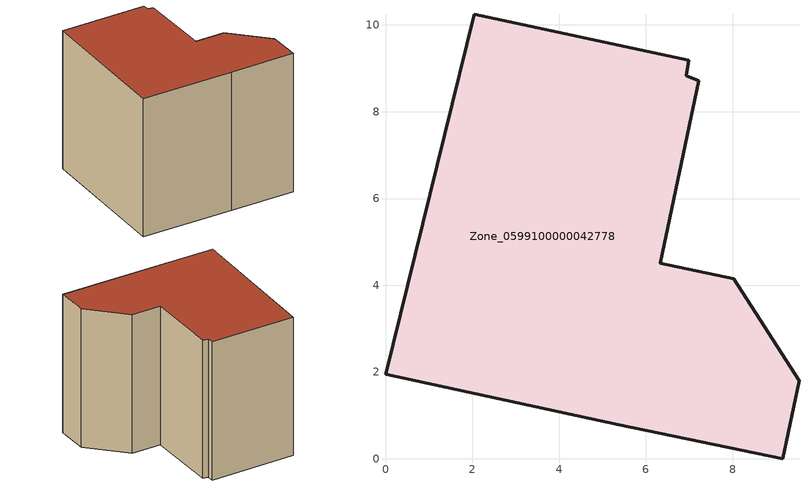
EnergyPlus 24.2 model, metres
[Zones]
Zone_0599100000042778
 floor ground (C_G): 6.93,8.83 7.22,8.72 6.33,4.51 8.03,4.15 9.53,1.8 9.15,0 5.38,0.79 0,1.95 2.04,10.25 6.99,9.19 z0
 wall outside (C_F): 0,1.95 5.38,0.79 9.15,0 9.53,1.8 8.03,4.15 6.33,4.51 7.22,8.72 6.93,8.83 6.99,9.19 2.04,10.25 0,1.95 z0:8.43
 roof outside (C_R): 6.99,9.19 2.04,10.25 0,1.95 5.38,0.79 9.15,0 9.53,1.8 8.03,4.15 6.33,4.51 7.22,8.72 6.93,8.83 z8.43
[BUILDING]
Pand.0599100000042778: North Axis=0; Terrain=City; Loads Convergence Tolerance Value=0.04; Temperature Convergence Tolerance Value=0.4; Solar Distribution=FullExterior; Maximum Number of Warmup Days=25; Minimum Number of Warmup Days=1
[Site:Location]
Rotterdam.The.Hague.AP_ZH_NLD Design_Conditions: Latitude=51.96; Longitude=4.45; Time Zone=1; Elevation=-4.5
[SITE:GROUNDTEMPERATURE:BUILDINGSURFACE]
18, 18, 18, 18, 18, 18, 18, 18, 18, 18, 18, 18
[MATERIAL] Thermal Absorptance=0.9; Solar Absorptance=0.7; Visible Absorptance=0.7
Name | Roughness | Thickness | Conductivity | Density | Specific Heat
G.TC.1975-1991 | MediumSmooth | 0.15 | 0.288461 | 540 | 1210
F.TC.1975-1991 | Rough | 0.3 | 0.230769 | 1920 | 840
R.TC.1975-1991 | MediumRough | 0.2 | 0.153846 | 1500 | 1000
[CONSTRUCTION]
C_G: G.TC.1975-1991
C_F: F.TC.1975-1991
C_R: R.TC.1975-1991
[ZONE]
Zone_0599100000042778: Type=1; Multiplier=1; Ceiling Height=Autocalculate; Volume=Autocalculate; Floor Area=autocalculate; Part of Total Floor Area=Yes
[ZONEINFILTRATION:DESIGNFLOWRATE]
Infil_Zone_0599100000042778: Zone or ZoneList or Space or SpaceList=Zone_0599100000042778; Schedule=AlwaysOn; Design Flow Rate Calculation Method=Flow/Area; Flow Rate per Floor Area=0.003; Constant Term Coefficient=1; Temperature Term Coefficient=0; Velocity Term Coefficient=0; Velocity Squared Term Coefficient=0
[HVACTEMPLATE:ZONE:IDEALLOADSAIRSYSTEM]
Zone_0599100000042778: Maximum Heating Supply Air Temperature=50; Minimum Cooling Supply Air Temperature=13; Maximum Heating Supply Air Humidity Ratio=0.0156; Minimum Cooling Supply Air Humidity Ratio=0.0077; Heating Limit=NoLimit; Cooling Limit=NoLimit; Dehumidification Control Type=ConstantSensibleHeatRatio; Cooling Sensible Heat Ratio=0.7; Dehumidification Setpoint=60; Humidification Control Type=None; Humidification Setpoint=30; Outdoor Air Method=None; Outdoor Air Flow Rate per Person=0.00944; Outdoor Air Flow Rate per Zone Floor Area=0; Outdoor Air Flow Rate per Zone=0; Demand Controlled Ventilation Type=None; Outdoor Air Economizer Type=NoEconomizer; Heat Recovery Type=None; Sensible Heat Recovery Effectiveness=0.7; Latent Heat Recovery Effectiveness=0.65
[ZONECONTROL:THERMOSTAT]
ThermostatControl_Zone_0599100000042778: Zone or ZoneList=Zone_0599100000042778; Control Type Schedule=DualSetpointControlType; Control 1=Thermostat_Zone_0599100000042778; Temperature Difference Between Cutout And Setpoint=0
[THERMOSTATSETPOINT:DUALSETPOINT]
Thermostat_Zone_0599100000042778: Heating Setpoint Temperature Schedule=HeatingSetpoint_Zone_0599100000042778; Cooling Setpoint Temperature Schedule=CoolingSetpoint_Zone_0599100000042778
[SCHEDULE:COMPACT]
HeatingSetpoint_Zone_0599100000042778: Through: 12/31, For: AllDays, Until: 24:00, 21
CoolingSetpoint_Zone_0599100000042778: Through: 12/31, For: AllDays, Until: 24:00, 24
DualSetpointControlType: Through: 12/31, For: AllDays, Until: 24:00, 4
AlwaysOn: Through: 12/31, For: AllDays, Until: 24:00, 1
